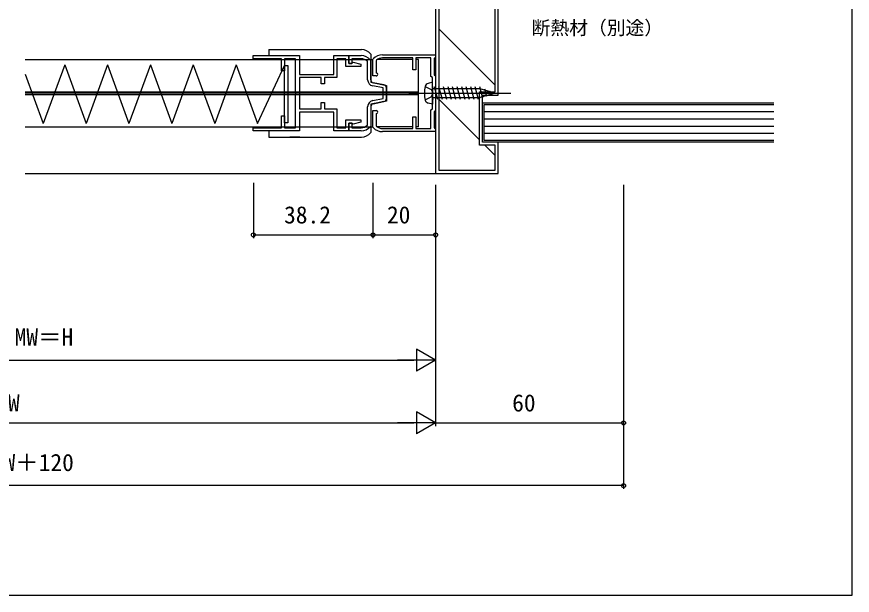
# Model space of a CAD drawing. Units: millimetres, scale not verified. Extents: x -437 to 438, y -344 to 341.
# Drawn here: x 171.4 to 438.2, y -343.7 to -159.1 of the extents above; entities that cross this region are included whole.
import ezdxf
from ezdxf.enums import TextEntityAlignment as Align

# ---------------------------------------------------------------- set-up
doc = ezdxf.new("R2010")
doc.units = ezdxf.units.MM
doc.header["$LTSCALE"] = 2
for name, color, linetype in [('0-2_YKK_11', 7, 'Continuous'), ('0-4_YKK_12', 2, 'Continuous'), ('0-5_YKK_13', 4, 'Continuous'), ('0-7_YKK_D', 6, 'Continuous'), ('0-8_YKK_ZWAK', 7, 'Continuous'), ('0-9_YSS_K', 3, 'Continuous')]:
    doc.layers.add(name, color=color, linetype=linetype)
doc.styles.add('ＭＳ ゴシック', font='')
doc.styles.get('ＭＳ ゴシック').set_extended_font_data('MS Gothic')

msp = doc.modelspace()

# ---------------------------------------------------------------- linework, layer by layer
at = {"layer": '0-2_YKK_11'}
for points in [[(261.665, -195.501), (246.965, -195.501), (246.965, -194.501), (255.965, -194.501), (255.965, -190.701), (256.965, -190.701), (256.965, -194.501), (260.465, -194.501), (260.465, -183.959), (260.585, -183.776), (260.585, -183.226), (260.465, -183.043), (260.465, -172.501), (256.965, -172.501), (256.965, -176.301), (255.965, -176.301), (255.965, -172.501), (246.965, -172.501), (246.965, -171.501), (261.665, -171.501), (261.665, -177.501), (272.665, -177.501), (272.665, -171.501), (277.465, -171.501), (277.465, -174.001), (278.365, -174.001), (278.565, -173.801), (278.817, -173.608), (281.265, -174.264), (281.265, -175.001), (276.465, -175.001), (276.465, -172.501), (273.665, -172.501), (273.665, -178.501), (269.665, -178.501), (269.665, -180.501), (268.665, -180.501), (268.665, -178.501), (261.665, -178.501), (261.665, -188.501)], [(281.343, -172.501), (278.465, -172.501), (278.465, -174.001), (277.465, -174.001), (277.465, -171.501), (281.343, -171.501)], [(283.465, -179.181), (283.465, -173.509), (283.368, -173.288)], [(284.394, -172.915), (284.465, -173.109), (284.465, -180.001), (289.465, -181.001), (289.465, -186.001), (284.465, -187.001)], [(286.167, -178.002), (285.167, -178.002), (285.167, -172.722), (285.249, -172.517)], [(286.279, -172.921), (286.167, -173.154), (286.167, -177.002)], [(288.167, -171.252), (305.167, -171.252), (305.167, -171.952), (304.867, -172.252), (304.667, -172.452), (304.667, -177.636), (305.167, -177.936), (305.167, -189.068), (304.667, -189.368), (304.667, -194.452), (304.967, -194.752), (305.167, -194.952), (305.167, -195.752), (288.167, -195.752)], [(288.167, -194.752), (297.867, -194.752), (297.867, -191.002), (298.867, -191.002), (298.867, -194.752), (303.667, -194.752), (303.667, -188.802), (304.167, -188.502), (304.167, -178.502), (303.667, -178.202), (303.667, -172.252), (298.867, -172.252), (298.867, -176.002), (297.867, -176.002), (297.867, -172.252), (288.167, -172.252)], [(285.073, -185.86), (288.465, -185.181), (288.465, -181.821), (285.073, -181.142)], [(261.665, -188.501), (268.665, -188.501), (268.665, -186.501), (269.665, -186.501), (269.665, -188.501), (273.665, -188.501), (273.665, -194.501), (276.465, -194.501), (276.465, -192.001), (281.265, -192.001), (281.265, -192.738), (278.817, -193.394), (278.565, -193.201), (278.365, -193.001), (277.465, -193.001), (277.465, -195.501), (272.665, -195.501), (272.665, -189.501), (261.665, -189.501), (261.665, -195.501)], [(283.368, -193.714), (283.465, -193.493), (283.465, -187.821)], [(284.465, -187.001), (284.465, -193.893), (284.394, -194.087)], [(285.249, -194.487), (285.167, -194.282), (285.167, -189.002), (286.167, -189.002)], [(286.167, -190.002), (286.167, -193.849), (286.279, -194.082)], [(281.343, -195.501), (277.465, -195.501), (277.465, -193.001), (278.465, -193.001), (278.465, -194.501), (281.343, -194.501)]]:
    msp.add_lwpolyline(points, dxfattribs=at)
for centre, radius, start, end in [((281.343, -175.501), 4, 40.28502, 89.99999), ((281.343, -175.501), 3, 47.54588, 89.99999), ((288.167, -175.252), 4, 89.99998, 136.86375), ((288.167, -175.252), 3, 89.99999, 129.02277), ((286.167, -177.502), 0.5, 269.99999, 90.00001), ((285.465, -179.181), 2, 180, 258.69008), ((285.465, -187.821), 2, 101.30992, 180), ((286.167, -189.502), 0.5, 269.99999, 90.00001), ((281.343, -191.501), 3, 270.00001, 312.45412), ((281.343, -191.501), 4, 270.00001, 319.71498), ((288.167, -191.752), 4, 223.13625, 270.00002), ((288.167, -191.752), 3, 230.9772, 269.99998)]:
    msp.add_arc(centre, radius, start, end, dxfattribs=at)
at = {"layer": '0-4_YKK_12'}
for p, q in [((174.167, -172.75), (285.167, -172.749)), ((297.867, -172.749), (286.599, -172.749)), ((299.667, -172.749), (298.867, -172.749)), ((299.667, -194.249), (299.667, -172.749)), ((174.167, -183.042), (299.667, -183.041)), ((174.167, -183.225), (299.667, -183.224)), ((174.167, -183.775), (299.667, -183.774)), ((174.167, -183.958), (299.667, -183.957)), ((174.167, -194.25), (285.167, -194.249)), ((297.867, -194.249), (286.509, -194.249)), ((299.667, -194.249), (298.867, -194.249))]:
    msp.add_line(p, q, dxfattribs=at)
at = {"layer": '0-5_YKK_13'}
for p, q in [((251.965, -169.501), (281.465, -169.501)), ((251.965, -169.501), (251.965, -171.501)), ((258.665, -169.501), (263.915, -169.501)), ((264.665, -169.501), (269.665, -169.501)), ((270.415, -169.501), (275.665, -169.501)), ((284.465, -171.001), (284.465, -179.181)), ((284.465, -179.181), (284.465, -173.001)), ((186.738, -174.401), (179.898, -193.195)), ((186.738, -174.401), (193.578, -193.195)), ((200.419, -174.401), (193.578, -193.195)), ((200.419, -174.401), (207.259, -193.195)), ((214.1, -174.401), (207.259, -193.195)), ((214.1, -174.401), (220.94, -193.195)), ((227.78, -174.401), (220.94, -193.195)), ((227.78, -174.401), (234.621, -193.195)), ((241.461, -174.401), (234.621, -193.195)), ((241.461, -174.401), (248.302, -193.195)), ((248.3, -193.195), (256.965, -174.698)), ((256.965, -192.898), (256.965, -174.698)), ((256.965, -174.698), (257.965, -174.698)), ((257.965, -174.698), (257.965, -192.898)), ((174.167, -177.451), (179.898, -193.195)), ((288.661, -180.84), (285.269, -180.162)), ((288.661, -180.84), (285.269, -180.162)), ((301.816, -181.402), (303.764, -182.352)), ((304.167, -180.002), (302.761, -180.379)), ((304.167, -181.502), (304.167, -180.002)), ((289.465, -181.821), (289.465, -185.181)), ((289.465, -185.181), (289.465, -181.821)), ((296.567, -183.502), (329.167, -183.502)), ((303.764, -182.352), (304.375, -183.502)), ((303.764, -184.652), (304.375, -183.502)), ((304.167, -181.502), (304.167, -185.502)), ((319.339, -182.102), (304.167, -182.102)), ((304.167, -182.102), (304.167, -184.902)), ((305.861, -185.502), (304.79, -181.502)), ((307.311, -185.502), (306.239, -181.502)), ((308.76, -185.502), (307.688, -181.502)), ((310.21, -185.502), (309.138, -181.502)), ((311.659, -185.502), (310.587, -181.502)), ((313.108, -185.502), (312.036, -181.502)), ((314.558, -185.502), (313.486, -181.502)), ((316.007, -185.502), (314.935, -181.502)), ((317.456, -185.502), (316.385, -181.502)), ((318.906, -185.502), (317.834, -181.502)), ((320.254, -185.123), (319.283, -181.502)), ((324.167, -183.502), (319.339, -182.102)), ((324.167, -183.502), (319.339, -184.902)), ((321.558, -184.583), (320.907, -182.151)), ((322.863, -184.042), (322.537, -182.826)), ((288.661, -186.162), (285.269, -186.84)), ((285.269, -186.84), (288.661, -186.162)), ((301.816, -185.602), (303.764, -184.652)), ((304.167, -187.002), (302.761, -186.625)), ((304.412, -185.502), (304.167, -184.589)), ((304.167, -184.902), (319.339, -184.902)), ((304.167, -185.502), (304.167, -187.002)), ((284.465, -187.821), (284.465, -196.001)), ((257.965, -192.898), (256.965, -192.898)), ((251.965, -195.501), (251.965, -197.501)), ((251.965, -197.501), (281.465, -197.501)), ((261.765, -197.501), (258.665, -197.501))]:
    msp.add_line(p, q, dxfattribs=at)
for centre, radius, start, end in [((281.341, -173.499), 4, 38.6469, 88.223), ((285.465, -179.181), 1, 180, 258.69007), ((285.465, -179.181), 1, 180, 258.69007), ((288.465, -181.821), 1, 0, 78.69007), ((288.465, -181.821), 1, 0, 78.69007), ((310.567, -183.502), 9, 165.9647, 194.0353), ((303.097, -181.634), 1.3, 105, 165.9647), ((288.465, -185.181), 1, 281.30993, 0), ((288.465, -185.181), 1, 281.30993, 0), ((303.097, -185.369), 1.3, 194.0353, 255), ((285.465, -187.821), 1, 101.30993, 180), ((281.341, -193.503), 4, 271.777, 321.3531)]:
    msp.add_arc(centre, radius, start, end, dxfattribs=at)
at = {"layer": '0-7_YKK_D'}
for p, q in [((246.972, -212.068), (246.972, -229.7)), ((285.167, -212.068), (285.167, -229.7)), ((285.167, -212.7), (285.167, -229.7)), ((305.167, -212.7), (305.167, -289.7)), ((305.167, -212.7), (305.167, -289.7)), ((305.168, -212.7), (305.168, -269.7)), ((305.168, -212.7), (305.168, -229.7)), ((365.167, -212.7), (365.167, -309.7)), ((365.167, -212.7), (365.167, -289.7)), ((246.972, -228.7), (285.167, -228.7)), ((285.167, -228.7), (305.168, -228.7)), ((305.168, -268.7), (299.106, -265.2)), ((299.106, -265.2), (299.106, -272.2)), ((47.167, -268.7), (298.168, -268.7)), ((305.168, -268.7), (293.044, -268.7)), ((305.168, -268.7), (299.106, -272.2)), ((305.167, -288.7), (299.105, -285.2)), ((299.105, -285.2), (299.105, -292.2)), ((47.167, -288.7), (298.167, -288.7)), ((305.167, -288.7), (293.043, -288.7)), ((305.167, -288.7), (299.105, -292.2)), ((305.167, -288.7), (365.167, -288.7)), ((365.167, -308.7), (-19.833, -308.7))]:
    msp.add_line(p, q, dxfattribs=at)
for centre in [(246.972, -228.7), (285.167, -228.7), (285.167, -228.7), (305.168, -228.7), (365.167, -288.7), (365.167, -308.7)]:
    msp.add_circle(centre, 0.637, dxfattribs=at)
at = {"layer": '0-8_YKK_ZWAK'}
msp.add_lwpolyline([(-436.8, -343.7), (438.2, -343.7), (438.2, 306.3)], dxfattribs=at)
at = {"layer": '0-9_YSS_K'}
for p, q in [((306.166, -162.937), (324.166, -180.937)), ((306.166, -185.388), (319.166, -198.388)), ((320.666, -189.368), (413.199, -189.368)), ((320.666, -191.668), (413.199, -191.668)), ((320.666, -193.968), (413.199, -193.968)), ((320.666, -196.268), (413.199, -196.268)), ((320.847, -200.068), (324.166, -203.388)), ((306.166, -207.838), (306.396, -208.068)), ((174.167, -209.068), (305.166, -209.068))]:
    msp.add_line(p, q, dxfattribs=at)
for points in [[(325.166, -124.068), (308.166, -124.068), (308.166, -139.068), (305.166, -139.068), (305.166, -209.068), (325.166, -209.068), (325.166, -199.068), (320.166, -199.068), (320.166, -184.068), (325.166, -184.068)], [(324.166, -125.068), (309.166, -125.068), (309.166, -140.068), (306.166, -140.068), (306.166, -208.068), (324.166, -208.068), (324.166, -200.068), (319.166, -200.068), (319.166, -183.068), (324.166, -183.068)]]:
    msp.add_lwpolyline(points, close=True, dxfattribs=at)
for points in [[(413.199, -199.068), (320.166, -199.068), (320.166, -186.568), (413.199, -186.568)], [(413.199, -198.568), (320.666, -198.568), (320.666, -187.068), (413.199, -187.068)]]:
    msp.add_lwpolyline(points, dxfattribs=at)

# ---------------------------------------------------------------- texts
at = {"layer": '0-7_YKK_D', "style": 'ＭＳ ゴシック'}
for s, height, p in [('断熱材（別途）', 4.399, (335.805, -166.144)), ('38.2', 5.499, (256.78, -226.7)), ('20', 5.499, (289.628, -226.7)), ('網戸出来幅：MW＝H', 5.499, (125.75, -265.72)), ('W', 5.499, (168.619, -286.7)), ('60', 5.499, (329.606, -286.7)), ('躯体開口幅＝W＋120', 5.499, (122.191, -305.72))]:
    msp.add_text(s, height=height, dxfattribs=at).set_placement(p, align=Align.BOTTOM_LEFT)

doc.saveas('drawing.dxf')
